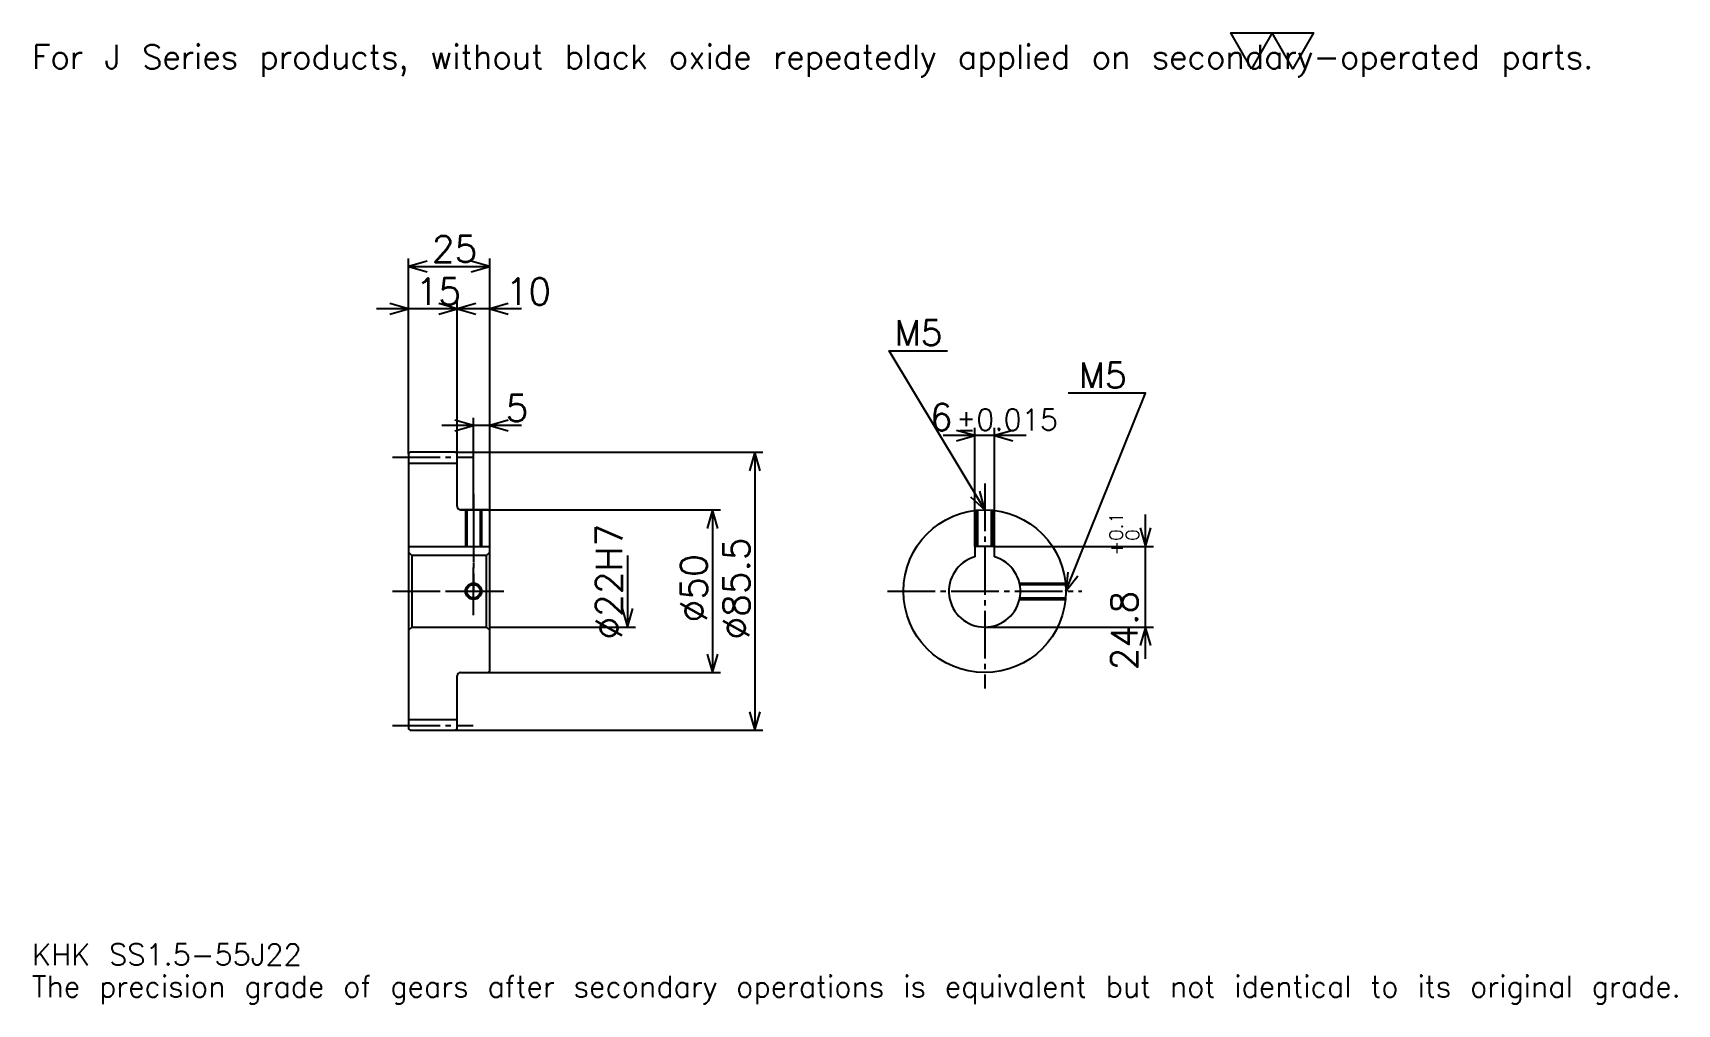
# Model space of a CAD drawing. Extents: x 17 to 522, y 6 to 304.
import ezdxf

# ---------------------------------------------------------------- set-up
doc = ezdxf.new("R2010")
doc.units = 0
doc.linetypes.add('DASHDOT', pattern=[19.565218, 14.673913, -1.630435, 1.630435, -1.630435])
doc.layers.get('0').update_dxf_attribs({"linetype": 'CONTINUOUS'})
doc.layers.add('DASHDOT', color=6, linetype='DASHDOT')
doc.styles.add('KANJI', font='TXT', dxfattribs={"bigfont": 'BIGFONT'})

msp = doc.modelspace()

# ---------------------------------------------------------------- linework, layer by layer
at = {"color": 5}
for p, q in [((132.065216, 175.630432), (132.065216, 235.141296)), ((132.065216, 232.695648), (157.065216, 232.695648)), ((157.065216, 175.630432), (157.065216, 235.141296)), ((156.847824, 219.652176), (122.282608, 219.652176)), ((166.847824, 219.652176), (137.282608, 219.652176)), ((147.065216, 175.630432), (147.065216, 222.097839)), ((166.847824, 183.782608), (142.282608, 183.782608)), ((152.065216, 175.630432), (152.065216, 186.228256)), ((306.239136, 146.680435), (306.239136, 183.152176)), ((312.239136, 146.680435), (312.239136, 183.152176)), ((322.021729, 180.706512), (296.456543, 180.706512)), ((132.065216, 175.130432), (132.065216, 175.630432)), ((146.565216, 175.630432), (157.065216, 175.630432)), ((147.065216, 175.130432), (147.065216, 175.630432)), ((152.065216, 157.880432), (152.065216, 175.630432)), ((152.065216, 157.880432), (152.065216, 175.630432)), ((157.065216, 175.630432), (241.032608, 175.630432)), ((157.065216, 157.380432), (157.065216, 175.630432)), ((238.586945, 175.630432), (238.586945, 90.130432)), ((148.065216, 157.880432), (157.065216, 157.880432)), ((157.065216, 157.880432), (227.989136, 157.880432)), ((225.543488, 157.880432), (225.543488, 107.880432)), ((358.695679, 112.097824), (358.695679, 156.463043)), ((312.239136, 146.680435), (361.141296, 146.680435)), ((199.456512, 143.880432), (199.456512, 121.880432)), ((157.065216, 121.880432), (201.902176, 121.880432)), ((309.239136, 121.880432), (361.141296, 121.880432)), ((148.065216, 107.880432), (157.065216, 107.880432)), ((157.065216, 107.880432), (227.989136, 107.880432)), ((146.565216, 90.130432), (157.065216, 90.130432)), ((157.065216, 90.130432), (241.032608, 90.130432))]:
    msp.add_line(p, q, dxfattribs=at)
at = {"color": 4}
for p, q in [((132.065216, 172.255432), (147.065216, 172.255432)), ((132.065216, 146.680435), (157.065216, 146.680435)), ((133.065216, 143.880432), (133.065216, 121.880432)), ((156.065216, 143.880432), (157.065216, 144.880432)), ((156.065216, 121.880432), (157.065216, 120.880432)), ((132.065216, 93.505432), (147.065216, 93.505432))]:
    msp.add_line(p, q, dxfattribs=at)
at = {"color": 7}
msp.add_lwpolyline([(391.304352, 293.478271), (384.945648, 304.5), (410.380432, 304.5), (404.021729, 293.478271), (397.663055, 304.5), (391.304352, 293.478271)], dxfattribs=at)
at = {"color": 5}
for points in [[(137.771744, 234.32608), (132.065216, 232.695648), (137.771744, 231.065216)], [(151.358688, 231.065216), (157.065216, 232.695648), (151.358688, 234.32608)], [(126.358696, 218.021744), (132.065216, 219.652176), (126.358696, 221.282608)], [(141.358688, 218.021744), (147.065216, 219.652176), (141.358688, 221.282608)], [(152.771744, 221.282608), (147.065216, 219.652176), (152.771744, 218.021744)], [(162.771744, 221.282608), (157.065216, 219.652176), (162.771744, 218.021744)], [(309.239136, 157.880432), (279.891296, 206.793472), (297.82608, 206.793472)], [(334.239136, 132.880432), (358.695648, 193.75), (334.891296, 193.75)], [(146.358688, 182.152176), (152.065216, 183.782608), (146.358688, 185.41304)], [(162.771744, 185.41304), (157.065216, 183.782608), (162.771744, 182.152176)], [(300.532593, 179.07608), (306.239136, 180.706512), (300.532593, 182.33696)], [(317.945679, 182.33696), (312.239136, 180.706512), (317.945679, 179.07608)], [(240.217377, 169.92392), (238.586945, 175.630432), (236.956512, 169.92392)], [(304.90506, 161.934875), (309.239136, 157.880432), (307.701233, 163.612579)], [(227.17392, 152.173904), (225.543488, 157.880432), (223.913055, 152.173904)], [(357.065247, 152.386948), (358.695679, 146.680435), (360.326111, 152.386948)], [(334.85376, 138.783401), (334.239136, 132.880432), (337.879517, 137.567688)], [(197.82608, 127.586952), (199.456512, 121.880432), (201.086945, 127.586952)], [(360.326111, 116.173912), (358.695679, 121.880432), (357.065247, 116.173912)], [(223.913055, 113.586952), (225.543488, 107.880432), (227.17392, 113.586952)], [(236.956512, 95.836952), (238.586945, 90.130432), (240.217377, 95.836952)]]:
    msp.add_lwpolyline(points, dxfattribs=at)
at = {"color": 4}
for points in [[(147.065216, 158.880432), (147.065216, 175.130432), (146.565216, 175.630432), (132.565216, 175.630432), (132.065216, 175.130432), (132.065216, 120.880432)], [(148.065216, 107.880432), (156.565216, 107.880432), (157.065216, 108.380432), (157.065216, 157.380432), (156.565216, 157.880432), (148.065216, 157.880432)], [(149.565216, 157.880432), (149.565216, 146.680435)], [(150.000214, 157.880432), (150.000214, 146.680435)], [(154.130219, 157.880432), (154.130219, 146.680435)], [(154.565216, 157.880432), (154.565216, 146.680435)], [(306.739136, 146.680435), (306.739136, 157.755112)], [(307.174133, 146.680435), (307.174133, 157.794998)], [(311.304138, 146.680435), (311.304138, 157.794998)], [(311.739136, 146.680435), (311.739136, 157.755112)], [(312.239136, 143.46344), (312.239136, 146.680435), (306.239136, 146.680435), (306.239136, 143.46344)], [(132.065216, 120.880432), (133.065216, 121.880432), (156.065216, 121.880432), (156.065216, 143.880432), (133.065216, 143.880432), (132.065216, 144.880432)], [(319.951294, 135.380432), (334.113831, 135.380432)], [(320.043579, 134.945435), (334.153687, 134.945435)], [(319.951294, 130.380432), (334.113831, 130.380432)], [(320.043579, 130.81543), (334.153687, 130.81543)], [(132.065216, 120.880432), (132.065216, 90.630432), (132.565216, 90.130432), (146.565216, 90.130432), (147.065216, 90.630432), (147.065216, 106.880432)]]:
    msp.add_lwpolyline(points, dxfattribs=at)
for centre, radius in [((309.239136, 132.880432), 25), ((152.065216, 132.880432), 2.065)]:
    msp.add_circle(centre, radius, dxfattribs=at)
at = {"color": 7}
msp.add_circle((152.065216, 132.880432), 2.5, dxfattribs=at)
at = {"color": 4}
for centre, radius, start, end in [((148.065216, 158.880432), 1, 180, 270), ((309.239136, 132.880432), 11, 105.82662089, 74.17337911), ((148.065216, 106.880432), 1, 90, 180)]:
    msp.add_arc(centre, radius, start, end, dxfattribs=at)
at = {"layer": 'DASHDOT', "color": 7}
for p, q in [((127.173912, 174.130432), (151.956512, 174.130432)), ((309.239136, 166.032608), (309.239136, 102.989128)), ((152.065216, 157.880432), (152.065216, 132.880432)), ((127.173912, 132.880432), (161.956512, 132.880432)), ((279.347839, 132.880432), (339.130432, 132.880432)), ((127.173912, 91.630432), (151.956512, 91.630432))]:
    msp.add_line(p, q, dxfattribs=at)
for points in [[(152.065216, 162.771729), (152.065216, 141.789124)], [(152.065216, 125.489128), (152.065216, 140.271744)], [(144.67392, 132.880432), (159.456512, 132.880432)]]:
    msp.add_lwpolyline(points, dxfattribs=at)

# ---------------------------------------------------------------- texts
at = {"color": 7, "style": 'KANJI'}
for s, height, p in [('For J Series products, without black oxide repeatedly applied on secondary-operated parts.', 7.336957, (16.304348, 293.478271)), ('25', 8.152174, (139.266296, 234)), ('15', 8.152174, (134.266296, 220.956512)), ('10', 8.152174, (161.956512, 220.956512)), ('M5', 7.826087, (281.521729, 208.42392)), ('M5', 7.826087, (338.152161, 195.380432)), ('5', 8.152174, (161.956512, 185.08696)), ('6', 8.152174, (292.411438, 182.33696)), ('%%p0.015', 6.521739, (300.481079, 182.33696)), ('KHK SS1.5-55J22', 6.521739, (16.304348, 17.934782)), ('The precision grade of gears after secondary operations is equivalent but not identical to its original grade.', 6.521739, (16.304348, 8.152174))]:
    msp.add_text(s, height=height, dxfattribs=at).set_placement(p)
for s, height, p in [('%%c22H7', 8.152174, (197.82608, 118.002716)), ('0.1', 4.076087, (351.684814, 148.406723)), ('%%c85.5', 8.152174, (236.956512, 118.002716)), ('+', 4.076087, (351.684814, 143.841492)), ('0', 4.076087, (356.739136, 148.406723)), ('%%c50', 8.152174, (223.913055, 123.301628)), ('24.8', 8.152174, (356.25, 108.555664))]:
    msp.add_text(s, height=height, rotation=90, dxfattribs=at).set_placement(p)

doc.saveas('drawing.dxf')
